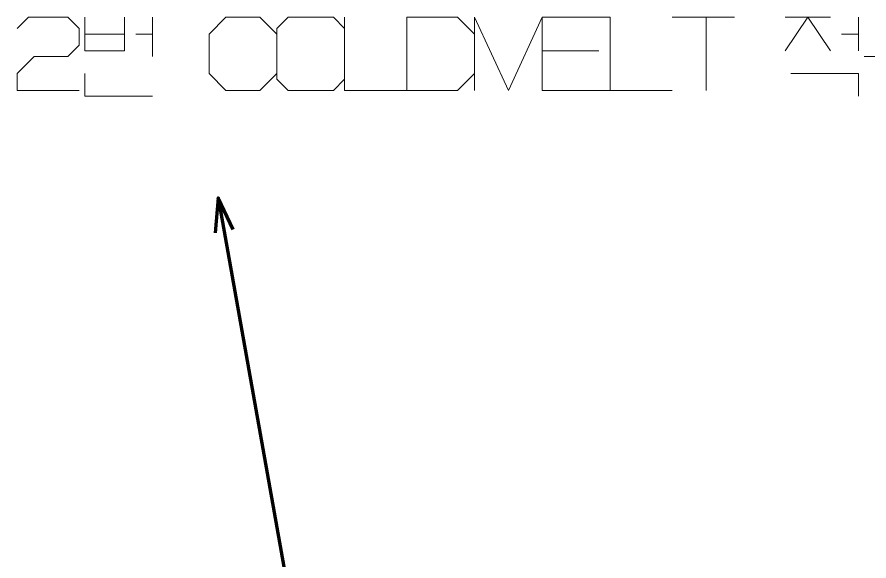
# Model space of a CAD drawing. Header units: millimetres. Extents: x 0 to 174, y 0 to 33.
# Drawn here: x 30.429 to 32.338, y 18.287 to 19.506 of the extents above; entities that cross this region are included whole.
import ezdxf

# ---------------------------------------------------------------- set-up
doc = ezdxf.new("R2010")
doc.units = ezdxf.units.MM
doc.layers.add('PDF_Geomertry', color=7, linetype='Continuous', true_color=0x405f80)

msp = doc.modelspace()

# ---------------------------------------------------------------- linework, layer by layer
at = {"layer": 'PDF_Geomertry', "color": 7, "lineweight": 13}
for points in [[(30.4294, 19.481), (30.4549, 19.5064), (30.5433, 19.5064), (30.5687, 19.481), (30.5687, 19.4431), (30.5433, 19.4178), (30.4675, 19.4178), (30.4294, 19.3797), (30.4294, 19.3418), (30.5687, 19.3418)], [(30.5814, 19.5064), (30.5814, 19.4304), (30.6699, 19.4304), (30.6699, 19.5064), (30.6699, 19.4683), (30.5814, 19.4683)], [(30.7332, 19.5064), (30.7332, 19.4178)], [(31.0115, 19.4683), (30.9736, 19.5064), (30.8976, 19.5064), (30.8597, 19.4683), (30.8597, 19.3797), (30.8976, 19.3418), (30.9736, 19.3418), (31.0115, 19.3797)], [(31.1635, 19.5064), (31.1635, 19.3418), (31.3026, 19.3418)], [(31.4544, 19.3418), (31.4544, 19.5064), (31.5304, 19.3418), (31.6064, 19.5064), (31.6064, 19.3418)], [(31.8974, 19.3418), (31.7582, 19.3418), (31.7582, 19.5064), (31.6064, 19.5064), (31.6064, 19.3418), (31.7582, 19.3418)], [(31.8974, 19.5064), (32.0367, 19.5064)], [(31.9733, 19.5064), (31.9733, 19.3418)], [(32.1506, 19.5064), (32.2518, 19.5064)], [(32.1506, 19.4304), (32.2011, 19.5064), (32.2518, 19.4304)], [(32.315, 19.5064), (32.315, 19.4304)], [(30.6953, 19.4683), (30.7332, 19.4683)], [(32.2771, 19.4683), (32.315, 19.4683)], [(31.7329, 19.4304), (31.6064, 19.4304)], [(32.3276, 19.4178), (32.5049, 19.4178)], [(30.5814, 19.3797), (30.5814, 19.3292), (30.7332, 19.3292)], [(32.1632, 19.3797), (32.315, 19.3797), (32.315, 19.3292)]]:
    msp.add_lwpolyline(points, dxfattribs=at)
for points in [[(31.0369, 19.5064), (31.1382, 19.5064), (31.1635, 19.481), (31.1635, 19.3671), (31.1382, 19.3418), (31.0369, 19.3418), (31.0115, 19.3671), (31.0115, 19.481), (31.0369, 19.5064)], [(31.3026, 19.5064), (31.4165, 19.5064), (31.4544, 19.4683), (31.4544, 19.3797), (31.4165, 19.3418), (31.3026, 19.3418), (31.3026, 19.5064)]]:
    msp.add_lwpolyline(points, close=True, dxfattribs=at)
at = {"layer": 'PDF_Geomertry', "color": 7, "lineweight": 70}
for points in [[(30.9135, 19.0297), (30.8801, 19.101), (30.8733, 19.0226)], [(30.8801, 19.101), (31.2996, 16.7403)]]:
    msp.add_lwpolyline(points, dxfattribs=at)

doc.saveas('drawing.dxf')
